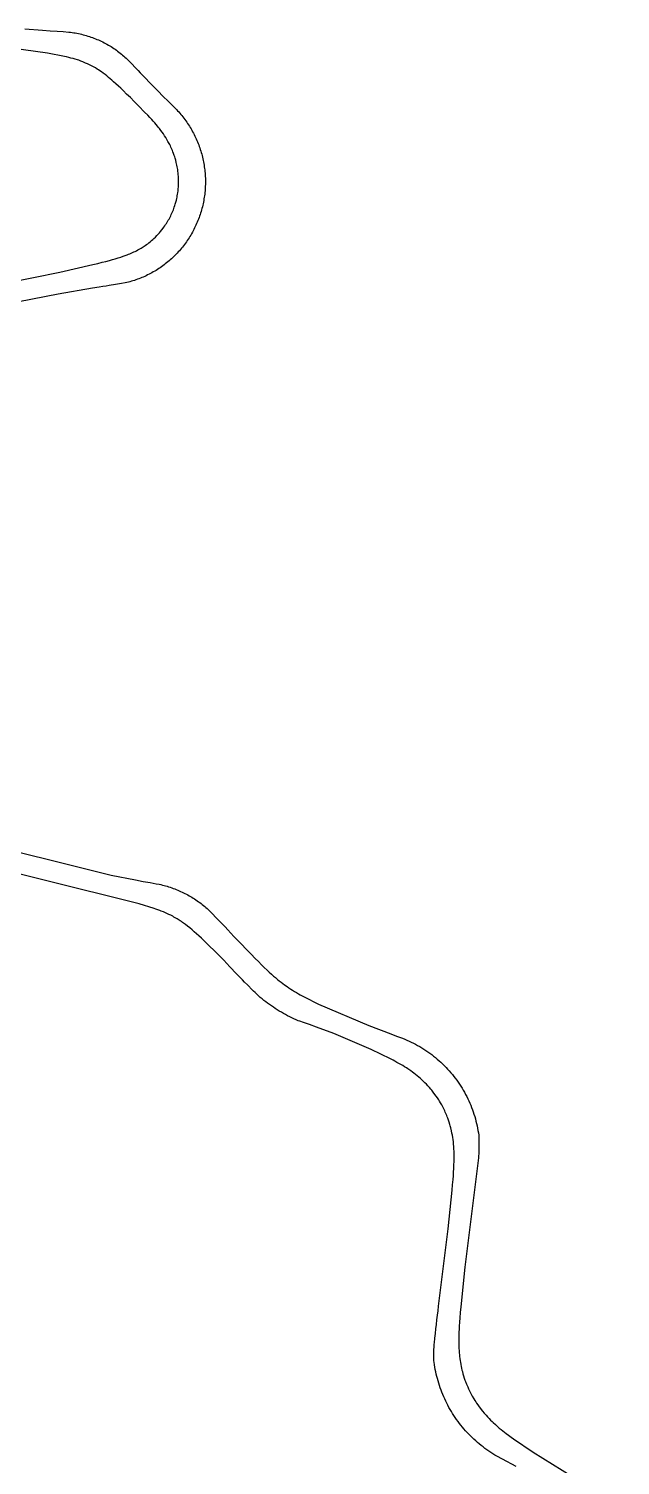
# Model space of a CAD drawing. Header units: metres. Extents: x 4690832 to 4692903, y 2173906 to 2175590.
# Drawn here: x 4692385 to 4692581, y 2174981.1 to 2175457.3 of the extents above; entities that cross this region are included whole.
import ezdxf

# ---------------------------------------------------------------- set-up
doc = ezdxf.new("R2010")
doc.units = ezdxf.units.M

msp = doc.modelspace()

# ---------------------------------------------------------------- linework, layer by layer
at = {"flags": 128}
msp.add_lwpolyline([(4692383.78, 2175457.35), (4692389.58, 2175456.87), (4692392.11, 2175456.68), (4692394.41, 2175456.51), (4692396.47, 2175456.38), (4692398.33, 2175456.26), (4692398.87, 2175456.19), (4692399.4, 2175456.11), (4692399.93, 2175456.03), (4692400.46, 2175455.94), (4692400.98, 2175455.84), (4692401.51, 2175455.74), (4692402.03, 2175455.62), (4692402.55, 2175455.5), (4692403.07, 2175455.37), (4692403.58, 2175455.23), (4692404.09, 2175455.08), (4692404.6, 2175454.93), (4692405.11, 2175454.76), (4692405.62, 2175454.59), (4692406.12, 2175454.41), (4692406.62, 2175454.23), (4692407.11, 2175454.03), (4692407.61, 2175453.83), (4692408.1, 2175453.62), (4692408.58, 2175453.41), (4692409.06, 2175453.18), (4692409.54, 2175452.95), (4692410.01, 2175452.71), (4692410.48, 2175452.46), (4692410.95, 2175452.21), (4692411.41, 2175451.95), (4692411.86, 2175451.68), (4692412.31, 2175451.4), (4692412.76, 2175451.12), (4692413.2, 2175450.83), (4692413.64, 2175450.53), (4692414.07, 2175450.23), (4692414.49, 2175449.92), (4692414.91, 2175449.61), (4692415.32, 2175449.28), (4692415.73, 2175448.96), (4692416.13, 2175448.62), (4692416.52, 2175448.28), (4692416.91, 2175447.93), (4692417.29, 2175447.58), (4692417.66, 2175447.22), (4692418.03, 2175446.85), (4692418.73, 2175446.13), (4692420.74, 2175444.04), (4692421.28, 2175443.5), (4692421.99, 2175442.76), (4692423.08, 2175441.61), (4692425.7, 2175438.91), (4692427.82, 2175436.74), (4692429.6, 2175434.93), (4692431.22, 2175433.3), (4692432.69, 2175431.85), (4692433.62, 2175430.92), (4692433.99, 2175430.54), (4692434.36, 2175430.15), (4692434.72, 2175429.75), (4692435.07, 2175429.35), (4692435.42, 2175428.94), (4692435.76, 2175428.53), (4692436.1, 2175428.11), (4692436.43, 2175427.69), (4692436.75, 2175427.26), (4692437.07, 2175426.83), (4692437.38, 2175426.39), (4692437.68, 2175425.95), (4692437.97, 2175425.5), (4692438.26, 2175425.05), (4692438.54, 2175424.6), (4692438.82, 2175424.14), (4692439.08, 2175423.67), (4692439.34, 2175423.2), (4692439.6, 2175422.73), (4692439.84, 2175422.26), (4692440.08, 2175421.78), (4692440.31, 2175421.29), (4692440.53, 2175420.81), (4692440.75, 2175420.32), (4692440.96, 2175419.82), (4692441.16, 2175419.33), (4692441.35, 2175418.83), (4692441.53, 2175418.33), (4692441.71, 2175417.82), (4692441.88, 2175417.31), (4692442.04, 2175416.8), (4692442.2, 2175416.29), (4692442.34, 2175415.77), (4692442.48, 2175415.26), (4692442.61, 2175414.74), (4692442.73, 2175414.21), (4692442.84, 2175413.69), (4692442.95, 2175413.17), (4692443.05, 2175412.64), (4692443.13, 2175412.11), (4692443.21, 2175411.58), (4692443.29, 2175411.05), (4692443.35, 2175410.52), (4692443.41, 2175409.99), (4692443.46, 2175409.46), (4692443.5, 2175408.92), (4692443.53, 2175408.39), (4692443.55, 2175407.85), (4692443.56, 2175407.32), (4692443.57, 2175406.78), (4692443.57, 2175406.25), (4692443.56, 2175405.71), (4692443.54, 2175405.18), (4692443.52, 2175404.64), (4692443.48, 2175404.11), (4692443.44, 2175403.57), (4692443.39, 2175403.04), (4692443.33, 2175402.51), (4692443.26, 2175401.98), (4692443.18, 2175401.45), (4692443.1, 2175400.92), (4692443.01, 2175400.39), (4692442.91, 2175399.87), (4692442.8, 2175399.34), (4692442.68, 2175398.82), (4692442.56, 2175398.3), (4692442.42, 2175397.78), (4692442.28, 2175397.26), (4692442.13, 2175396.75), (4692441.98, 2175396.24), (4692441.81, 2175395.73), (4692441.64, 2175395.22), (4692441.46, 2175394.72), (4692441.27, 2175394.22), (4692441.08, 2175393.72), (4692440.87, 2175393.22), (4692440.66, 2175392.73), (4692440.44, 2175392.24), (4692440.22, 2175391.76), (4692439.99, 2175391.28), (4692439.74, 2175390.8), (4692439.5, 2175390.32), (4692439.24, 2175389.85), (4692438.98, 2175389.39), (4692438.71, 2175388.93), (4692438.43, 2175388.47), (4692438.15, 2175388.01), (4692437.86, 2175387.57), (4692437.56, 2175387.12), (4692437.25, 2175386.68), (4692436.94, 2175386.25), (4692436.62, 2175385.82), (4692436.3, 2175385.39), (4692435.97, 2175384.97), (4692435.63, 2175384.56), (4692435.29, 2175384.15), (4692434.93, 2175383.75), (4692434.58, 2175383.35), (4692434.22, 2175382.96), (4692433.85, 2175382.57), (4692433.47, 2175382.19), (4692433.09, 2175381.81), (4692432.71, 2175381.44), (4692432.31, 2175381.08), (4692431.92, 2175380.72), (4692431.52, 2175380.37), (4692431.11, 2175380.03), (4692430.69, 2175379.69), (4692430.28, 2175379.36), (4692429.85, 2175379.04), (4692429.43, 2175378.72), (4692428.99, 2175378.41), (4692428.56, 2175378.11), (4692428.11, 2175377.81), (4692427.67, 2175377.52), (4692427.22, 2175377.24), (4692426.76, 2175376.96), (4692426.3, 2175376.69), (4692425.84, 2175376.43), (4692425.38, 2175376.18), (4692424.91, 2175375.94), (4692424.43, 2175375.7), (4692423.96, 2175375.47), (4692423.48, 2175375.25), (4692422.99, 2175375.03), (4692422.51, 2175374.83), (4692422.02, 2175374.63), (4692421.53, 2175374.44), (4692421.04, 2175374.26), (4692420.54, 2175374.09), (4692420.04, 2175373.92), (4692419.54, 2175373.76), (4692419.04, 2175373.62), (4692418.54, 2175373.48), (4692418.04, 2175373.35), (4692417.53, 2175373.23), (4692417.01, 2175373.11), (4692415.79, 2175372.91), (4692413.77, 2175372.58), (4692411.66, 2175372.17), (4692410.64, 2175372), (4692409.63, 2175371.84), (4692408.37, 2175371.65), (4692406.16, 2175371.34), (4692394.75, 2175369.39), (4692377.23, 2175365.86)], dxfattribs=at)
for points in [[(4692369.07, 2175371.36), (4692395.36, 2175376.65), (4692406.21, 2175379.15), (4692407.92, 2175379.56), (4692409.38, 2175379.91), (4692410.59, 2175380.22), (4692411.79, 2175380.54), (4692412.75, 2175380.81), (4692413.7, 2175381.08), (4692414.63, 2175381.36), (4692415.58, 2175381.66), (4692416.27, 2175381.89), (4692416.96, 2175382.14), (4692417.65, 2175382.39), (4692418.1, 2175382.57), (4692418.56, 2175382.75), (4692419.23, 2175383.03), (4692419.9, 2175383.34), (4692420.32, 2175383.54), (4692420.75, 2175383.76), (4692421.18, 2175383.99), (4692421.6, 2175384.22), (4692422.24, 2175384.59), (4692422.65, 2175384.84), (4692423.26, 2175385.24), (4692423.66, 2175385.51), (4692424.05, 2175385.79), (4692424.44, 2175386.08), (4692424.83, 2175386.38), (4692425.4, 2175386.84), (4692425.76, 2175387.15), (4692426.12, 2175387.46), (4692426.48, 2175387.79), (4692427, 2175388.29), (4692427.51, 2175388.81), (4692428.01, 2175389.35), (4692428.33, 2175389.7), (4692428.64, 2175390.07), (4692429.1, 2175390.63), (4692429.55, 2175391.22), (4692429.83, 2175391.6), (4692430.11, 2175391.99), (4692430.38, 2175392.39), (4692430.64, 2175392.8), (4692430.9, 2175393.2), (4692431.27, 2175393.84), (4692431.51, 2175394.26), (4692431.85, 2175394.91), (4692432.06, 2175395.33), (4692432.27, 2175395.77), (4692432.47, 2175396.21), (4692432.76, 2175396.89), (4692432.94, 2175397.33), (4692433.11, 2175397.78), (4692433.27, 2175398.23), (4692433.42, 2175398.69), (4692433.57, 2175399.15), (4692433.77, 2175399.85), (4692433.95, 2175400.56), (4692434.06, 2175401.02), (4692434.16, 2175401.49), (4692434.25, 2175401.97), (4692434.34, 2175402.44), (4692434.41, 2175402.92), (4692434.51, 2175403.65), (4692434.59, 2175404.38), (4692434.62, 2175404.85), (4692434.65, 2175405.33), (4692434.67, 2175405.82), (4692434.69, 2175406.3), (4692434.69, 2175406.78), (4692434.68, 2175407.52), (4692434.66, 2175408), (4692434.63, 2175408.48), (4692434.59, 2175408.96), (4692434.55, 2175409.44), (4692434.46, 2175410.17), (4692434.39, 2175410.65), (4692434.32, 2175411.12), (4692434.23, 2175411.6), (4692434.14, 2175412.07), (4692434.03, 2175412.54), (4692433.92, 2175413.02), (4692433.74, 2175413.72), (4692433.54, 2175414.43), (4692433.39, 2175414.88), (4692433.24, 2175415.34), (4692433, 2175416.03), (4692432.82, 2175416.48), (4692432.64, 2175416.93), (4692432.35, 2175417.61), (4692432.16, 2175418.04), (4692431.95, 2175418.48), (4692431.74, 2175418.91), (4692431.52, 2175419.34), (4692431.17, 2175419.99), (4692430.81, 2175420.62), (4692430.43, 2175421.25), (4692430.04, 2175421.86), (4692429.64, 2175422.46), (4692429.22, 2175423.06), (4692428.79, 2175423.65), (4692428.34, 2175424.24), (4692428.03, 2175424.63), (4692427.73, 2175425.01), (4692427.25, 2175425.58), (4692426.78, 2175426.13), (4692426.29, 2175426.68), (4692425.8, 2175427.23), (4692425.13, 2175427.94), (4692424.45, 2175428.66), (4692423.41, 2175429.73), (4692421.5, 2175431.68), (4692419.93, 2175433.26), (4692418.7, 2175434.49), (4692417.47, 2175435.7), (4692416.41, 2175436.74), (4692415.51, 2175437.59), (4692414.79, 2175438.26), (4692413.88, 2175439.1), (4692413.15, 2175439.76), (4692412.59, 2175440.25), (4692412.03, 2175440.73), (4692411.46, 2175441.21), (4692410.89, 2175441.68), (4692410.31, 2175442.13), (4692409.72, 2175442.58), (4692409.14, 2175443), (4692408.54, 2175443.42), (4692408.14, 2175443.69), (4692407.74, 2175443.95), (4692407.11, 2175444.33), (4692406.68, 2175444.58), (4692406.26, 2175444.82), (4692405.84, 2175445.04), (4692405.41, 2175445.26), (4692404.98, 2175445.48), (4692404.54, 2175445.69), (4692403.87, 2175445.98), (4692403.42, 2175446.18), (4692402.97, 2175446.36), (4692402.28, 2175446.62), (4692401.6, 2175446.87), (4692401.14, 2175447.02), (4692400.44, 2175447.24), (4692399.73, 2175447.45), (4692399.03, 2175447.64), (4692398.31, 2175447.82), (4692397.59, 2175447.98), (4692396.88, 2175448.13), (4692391.25, 2175449.24), (4692356.1, 2175454.13, 0.000345)], [(4692363.97, 2175188.76), (4692412.32, 2175176.73), (4692420.45, 2175175.14), (4692422.94, 2175174.66), (4692425.21, 2175174.24), (4692427.24, 2175173.87), (4692428.29, 2175173.69), (4692428.83, 2175173.56), (4692429.34, 2175173.44), (4692429.86, 2175173.3), (4692430.37, 2175173.16), (4692430.88, 2175173.01), (4692431.39, 2175172.86), (4692431.89, 2175172.69), (4692432.4, 2175172.52), (4692432.9, 2175172.34), (4692433.39, 2175172.16), (4692433.89, 2175171.96), (4692434.38, 2175171.76), (4692434.87, 2175171.55), (4692435.35, 2175171.34), (4692435.83, 2175171.12), (4692436.31, 2175170.89), (4692436.78, 2175170.65), (4692437.25, 2175170.41), (4692437.72, 2175170.16), (4692438.18, 2175169.9), (4692438.64, 2175169.64), (4692439.09, 2175169.37), (4692439.54, 2175169.09), (4692439.98, 2175168.81), (4692440.42, 2175168.52), (4692440.86, 2175168.22), (4692441.29, 2175167.92), (4692441.71, 2175167.61), (4692442.13, 2175167.3), (4692442.54, 2175166.98), (4692442.95, 2175166.65), (4692443.35, 2175166.32), (4692443.74, 2175165.98), (4692444.13, 2175165.64), (4692444.52, 2175165.29), (4692444.89, 2175164.93), (4692445.26, 2175164.57), (4692445.45, 2175164.38), (4692447.48, 2175162.25), (4692448.7, 2175161.03), (4692449.42, 2175160.29), (4692450.12, 2175159.55), (4692450.99, 2175158.62), (4692453.01, 2175156.41), (4692455.42, 2175153.9), (4692457.14, 2175152.1), (4692458.7, 2175150.5), (4692460.09, 2175149.08), (4692461.14, 2175148.03), (4692462.2, 2175146.98), (4692463.09, 2175146.12), (4692463.98, 2175145.26), (4692464.71, 2175144.59), (4692465.44, 2175143.92), (4692466.18, 2175143.25), (4692466.74, 2175142.76), (4692467.49, 2175142.13), (4692468.06, 2175141.66), (4692468.64, 2175141.2), (4692469.22, 2175140.76), (4692469.81, 2175140.32), (4692470.61, 2175139.76), (4692471.22, 2175139.34), (4692471.83, 2175138.94), (4692472.46, 2175138.54), (4692473.09, 2175138.15), (4692473.72, 2175137.77), (4692474.37, 2175137.4), (4692475.01, 2175137.05), (4692475.65, 2175136.7), (4692476.3, 2175136.36), (4692481.05, 2175133.94), (4692497.72, 2175126.84), (4692505, 2175124.08), (4692506.92, 2175123.36), (4692508.87, 2175122.63), (4692509.61, 2175122.34), (4692510.34, 2175122.02), (4692511.06, 2175121.7), (4692511.78, 2175121.36), (4692512.49, 2175121.01), (4692513.2, 2175120.64), (4692513.89, 2175120.26), (4692514.58, 2175119.86), (4692515.26, 2175119.45), (4692515.94, 2175119.03), (4692516.6, 2175118.6), (4692517.26, 2175118.15), (4692517.91, 2175117.69), (4692518.54, 2175117.21), (4692519.17, 2175116.73), (4692519.79, 2175116.23), (4692520.4, 2175115.72), (4692521, 2175115.2), (4692521.59, 2175114.66), (4692522.16, 2175114.12), (4692522.73, 2175113.56), (4692523.29, 2175112.99), (4692523.83, 2175112.41), (4692524.36, 2175111.82), (4692524.88, 2175111.22), (4692525.39, 2175110.61), (4692525.89, 2175109.99), (4692526.37, 2175109.36), (4692526.85, 2175108.73), (4692527.31, 2175108.08), (4692527.75, 2175107.42), (4692528.19, 2175106.75), (4692528.61, 2175106.08), (4692529.01, 2175105.4), (4692529.41, 2175104.71), (4692529.79, 2175104.01), (4692530.15, 2175103.31), (4692530.5, 2175102.59), (4692530.84, 2175101.88), (4692531.16, 2175101.15), (4692531.47, 2175100.42), (4692531.77, 2175099.68), (4692532.05, 2175098.94), (4692532.31, 2175098.19), (4692532.56, 2175097.44), (4692532.8, 2175096.68), (4692533.02, 2175095.92), (4692533.22, 2175095.15), (4692533.41, 2175094.38), (4692533.58, 2175093.61), (4692533.74, 2175092.83), (4692533.89, 2175092.05), (4692534.01, 2175091.27), (4692534.13, 2175090.49), (4692534.16, 2175090.18), (4692534.17, 2175089.88), (4692534.18, 2175087.09), (4692534.19, 2175085.66, -0.03296), (4692534.03, 2175082.97), (4692529.51, 2175046.74), (4692528.2, 2175033.64), (4692528.02, 2175031.66), (4692527.87, 2175029.93), (4692527.75, 2175028.45), (4692527.67, 2175027.22), (4692527.61, 2175026.23), (4692527.56, 2175025.24), (4692527.53, 2175024.5), (4692527.51, 2175023.76), (4692527.5, 2175022.76), (4692527.5, 2175021.77), (4692527.51, 2175021.28), (4692527.53, 2175020.54), (4692527.56, 2175019.82), (4692527.6, 2175019.09), (4692527.66, 2175018.36), (4692527.72, 2175017.63), (4692527.78, 2175017.15), (4692527.87, 2175016.42), (4692527.97, 2175015.68), (4692528.05, 2175015.21), (4692528.17, 2175014.48), (4692528.32, 2175013.76), (4692528.42, 2175013.28), (4692528.59, 2175012.57), (4692528.71, 2175012.1), (4692528.9, 2175011.39), (4692529.11, 2175010.69), (4692529.33, 2175009.99), (4692529.57, 2175009.29), (4692529.74, 2175008.84), (4692530.09, 2175007.93), (4692530.28, 2175007.48), (4692530.47, 2175007.03), (4692530.78, 2175006.36), (4692530.98, 2175005.92), (4692531.31, 2175005.26), (4692531.65, 2175004.62), (4692532, 2175003.98), (4692532.49, 2175003.13), (4692532.87, 2175002.51), (4692533.14, 2175002.09), (4692533.4, 2175001.68), (4692533.82, 2175001.07), (4692534.24, 2175000.48), (4692534.68, 2174999.9), (4692534.97, 2174999.51), (4692535.43, 2174998.94), (4692535.9, 2174998.37), (4692536.23, 2174998), (4692536.55, 2174997.63), (4692537.04, 2174997.09), (4692537.54, 2174996.56), (4692538.05, 2174996.04), (4692538.58, 2174995.53), (4692538.93, 2174995.19), (4692539.65, 2174994.52), (4692540.39, 2174993.87), (4692540.95, 2174993.39), (4692541.52, 2174992.92), (4692542.11, 2174992.46), (4692542.68, 2174992.01), (4692543.27, 2174991.57), (4692544.05, 2174990.99), (4692544.85, 2174990.42), (4692545.66, 2174989.86), (4692552.16, 2174985.43), (4692581.03, 2174967.51)], [(4692546.54, 2174980.68), (4692541.99, 2174983.03), (4692540.17, 2174984.05), (4692539.49, 2174984.45), (4692538.81, 2174984.86), (4692538.14, 2174985.29), (4692537.49, 2174985.73), (4692536.84, 2174986.18), (4692536.19, 2174986.65), (4692535.56, 2174987.13), (4692534.94, 2174987.61), (4692534.32, 2174988.11), (4692533.72, 2174988.62), (4692533.12, 2174989.15), (4692532.54, 2174989.68), (4692531.96, 2174990.22), (4692531.39, 2174990.78), (4692530.84, 2174991.34), (4692530.3, 2174991.92), (4692529.76, 2174992.51), (4692529.24, 2174993.1), (4692528.73, 2174993.71), (4692528.23, 2174994.32), (4692527.74, 2174994.95), (4692527.27, 2174995.58), (4692526.8, 2174996.22), (4692526.35, 2174996.87), (4692525.91, 2174997.53), (4692525.48, 2174998.2), (4692525.07, 2174998.87), (4692524.67, 2174999.55), (4692524.28, 2175000.24), (4692523.9, 2175000.94), (4692523.54, 2175001.64), (4692523.19, 2175002.35), (4692522.85, 2175003.07), (4692522.53, 2175003.79), (4692522.22, 2175004.52), (4692521.93, 2175005.26), (4692521.64, 2175006), (4692521.38, 2175006.74), (4692521.12, 2175007.49), (4692520.88, 2175008.25), (4692520.66, 2175009.01), (4692520.45, 2175009.77), (4692520.25, 2175010.53), (4692520.07, 2175011.3), (4692519.9, 2175012.08), (4692519.75, 2175012.85), (4692519.61, 2175013.63), (4692519.49, 2175014.41), (4692519.38, 2175015.19), (4692519.31, 2175015.73), (4692519.29, 2175016.04), (4692519.31, 2175018.85), (4692519.31, 2175019.51, -0.02668), (4692519.43, 2175021.7, -0.003986), (4692520.84, 2175033.79), (4692524.04, 2175059.41), (4692525.32, 2175072.3), (4692525.48, 2175074.03), (4692525.63, 2175075.76), (4692525.72, 2175077), (4692525.81, 2175078.24), (4692525.88, 2175079.48), (4692525.94, 2175080.72), (4692525.97, 2175081.72), (4692525.99, 2175082.7), (4692525.99, 2175083.69), (4692525.98, 2175084.43), (4692525.95, 2175085.16), (4692525.92, 2175085.89), (4692525.88, 2175086.62), (4692525.8, 2175087.59), (4692525.72, 2175088.33), (4692525.63, 2175089.05), (4692525.52, 2175089.78), (4692525.4, 2175090.51), (4692525.27, 2175091.22), (4692525.12, 2175091.93), (4692524.9, 2175092.88), (4692524.71, 2175093.59), (4692524.57, 2175094.06), (4692524.36, 2175094.76), (4692524.13, 2175095.45), (4692523.89, 2175096.13), (4692523.71, 2175096.59), (4692523.53, 2175097.04), (4692523.25, 2175097.72), (4692523.05, 2175098.17), (4692522.85, 2175098.61), (4692522.53, 2175099.26), (4692522.2, 2175099.91), (4692521.86, 2175100.55), (4692521.49, 2175101.18), (4692521.11, 2175101.82), (4692520.86, 2175102.23), (4692520.45, 2175102.85), (4692520.05, 2175103.44), (4692519.62, 2175104.03), (4692519.03, 2175104.81), (4692518.57, 2175105.39), (4692518.26, 2175105.76), (4692517.78, 2175106.32), (4692517.3, 2175106.85), (4692516.8, 2175107.38), (4692516.29, 2175107.9), (4692515.76, 2175108.42), (4692515.22, 2175108.92), (4692514.86, 2175109.24), (4692514.31, 2175109.73), (4692513.75, 2175110.19), (4692513.18, 2175110.65), (4692512.6, 2175111.1), (4692512.22, 2175111.39), (4692511.62, 2175111.82), (4692511.01, 2175112.24), (4692510.6, 2175112.52), (4692510.19, 2175112.78), (4692509.57, 2175113.18), (4692508.95, 2175113.56), (4692508.32, 2175113.93), (4692507.68, 2175114.29), (4692507.04, 2175114.65), (4692506.39, 2175115), (4692505.74, 2175115.34), (4692504.85, 2175115.79), (4692498.54, 2175118.89), (4692486.13, 2175124.17), (4692480.41, 2175126.27), (4692478.02, 2175127.14), (4692476.09, 2175127.83), (4692474.85, 2175128.26), (4692474.35, 2175128.46), (4692473.63, 2175128.77), (4692472.91, 2175129.09), (4692472.2, 2175129.42), (4692471.49, 2175129.76), (4692470.79, 2175130.11), (4692470.1, 2175130.47), (4692469.41, 2175130.85), (4692468.73, 2175131.24), (4692468.06, 2175131.63), (4692467.39, 2175132.04), (4692466.73, 2175132.46), (4692466.08, 2175132.89), (4692465.44, 2175133.33), (4692464.8, 2175133.78), (4692464.17, 2175134.24), (4692463.56, 2175134.71), (4692462.95, 2175135.2), (4692462.35, 2175135.69), (4692461.76, 2175136.19), (4692461.18, 2175136.7), (4692460.61, 2175137.22), (4692460.05, 2175137.75), (4692459.5, 2175138.29), (4692459.17, 2175138.62), (4692457.49, 2175140.36), (4692456.57, 2175141.27), (4692455.85, 2175142), (4692454.96, 2175142.91), (4692453.91, 2175144.01), (4692451.7, 2175146.36), (4692449.62, 2175148.49), (4692447.88, 2175150.26), (4692446.31, 2175151.84), (4692445.08, 2175153.06), (4692444.02, 2175154.1), (4692443.14, 2175154.95), (4692442.24, 2175155.8), (4692441.34, 2175156.64), (4692440.61, 2175157.3), (4692439.88, 2175157.95), (4692439.13, 2175158.6), (4692438.38, 2175159.23), (4692437.61, 2175159.85), (4692437.02, 2175160.3), (4692436.63, 2175160.59), (4692436.03, 2175161.03), (4692435.64, 2175161.3), (4692435.24, 2175161.57), (4692434.83, 2175161.83), (4692434.21, 2175162.22), (4692433.57, 2175162.59), (4692433.14, 2175162.83), (4692432.72, 2175163.06), (4692432.08, 2175163.39), (4692431.42, 2175163.71), (4692430.76, 2175164.02), (4692430.32, 2175164.22), (4692429.64, 2175164.51), (4692428.95, 2175164.78), (4692428.5, 2175164.96), (4692427.8, 2175165.21), (4692427.11, 2175165.45), (4692426.64, 2175165.61), (4692421.66, 2175167.19), (4692358.09, 2175183.01, -0.000603)]]:
    msp.add_lwpolyline(points, format="xyb", dxfattribs=at)

doc.saveas('drawing.dxf')
